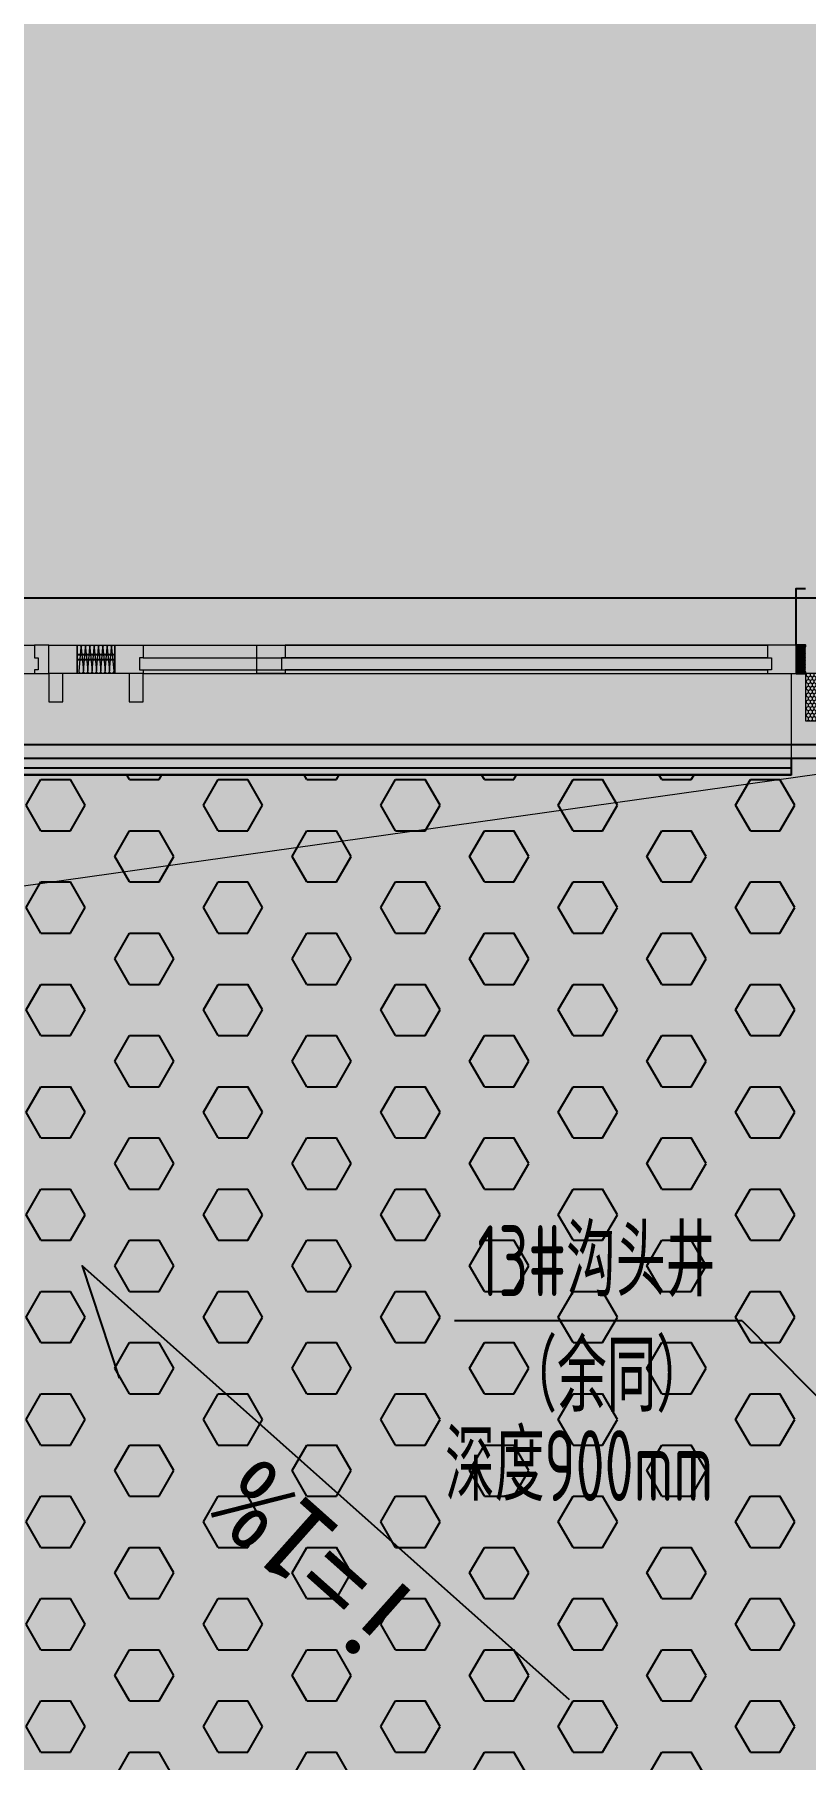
# Model space of a CAD drawing. Header units: inches. Extents: x 143994 to 247866, y 243815 to 272761.
# Drawn here: x 235508 to 237138, y 247549 to 251198 of the extents above; entities that cross this region are included whole.
import ezdxf
from ezdxf.enums import TextEntityAlignment as Align

# ---------------------------------------------------------------- set-up
doc = ezdxf.new("R2010")
doc.units = ezdxf.units.IN
doc.header["$LTSCALE"] = 1000
doc.header["$MEASUREMENT"] = 0
doc.layers.get('DEFPOINTS').update_dxf_attribs({"color": 62})
for name, color, linetype in [('0-dim', 90, 'Continuous'), ('0-fm', 30, 'Continuous'), ('0-hat', 251, 'Continuous'), ('0-word', 131, 'Continuous'), ('0-建筑1F', 127, 'Continuous'), ('0-建筑2F', 127, 'Continuous'), ('00雨水标注', 3, 'Continuous'), ('1 ALU 铝、玻璃轮廓', 90, 'Continuous'), ('A-S-face(建筑粉刷线)', 136, 'Continuous'), ('A-Wall-Patn', 255, 'Continuous'), ('PUB_HATCH', 8, 'Continuous'), ('型材层', 2, 'Continuous')]:
    doc.layers.add(name, color=color, linetype=linetype)
for name, color, linetype, lineweight in [('A-Flr-LVTRY', 8, 'Continuous', 9), ('A-M-Stone', 11, 'Continuous', 15), ('MQ-HZ幕墙绘制', 6, 'Continuous', 13)]:
    doc.layers.add(name, color=color, linetype=linetype, lineweight=lineweight)
doc.styles.add('ECADI', font='hzs.shx', dxfattribs={"width": 0.7, "bigfont": 'hztxt.shx'})
doc.styles.add('HS2', font='')
doc.styles.get('HS2').set_extended_font_data('SimHei')

# ---------------------------------------------------------------- blocks, each defined once
blk = doc.blocks.new('SLOP MARK')
at = {"layer": '0-dim', "color": 4}
blk.add_lwpolyline([(-13.8, 0), (13.8, 0), (9.47, 2.5)], dxfattribs=at)
at = {"layer": '0-word', "style": 'HS2', "flags": 4}
blk.add_attdef('i=1%', text='', height=3.5, dxfattribs=at).set_placement((-1.897, 1), align=Align.CENTER)
blk = doc.blocks.new('A$C0DD370A0')
at = {"layer": '0-fm'}
ref = blk.add_blockref('SLOP MARK', (-10944.4, 1738.1), dxfattribs=dict(at, xscale=50.0000000000001, yscale=50.0000000000001, zscale=50.0000000000001, rotation=138.296017164973))
ref.add_attrib('i=1%', 'i=1%', dxfattribs={"layer": '0-word', "height": 175, "rotation": 138.296, "style": 'HS2'}).set_placement((-10906.8, 1637.6), align=Align.CENTER)
blk = doc.blocks.new('A$C3A954F53')
at = {"layer": '0-hat'}
h = blk.add_hatch(dxfattribs=at)
h.set_pattern_fill('HEX', color=256, scale=500)
h.set_pattern_definition([(0, (36396.67, 147322.27), (0, 108.253175), [62.5, -125]), (120, (36396.67, 147322.27), (-93.75, -54.12659), [62.5, -125]), (60, (36459.17, 147322.27), (-93.75, 54.12659), [62.5, -125])])
h.paths.add_polyline_path([(3259.6, 0.1), (2859.5, 0.1), (2859.5, -34.5), (619.5, -34.5), (619.5, 0.5), (0, 0), (0, -2609.5), (3259.5, -2609.5)])
at = {"layer": 'DEFPOINTS'}
blk.add_lwpolyline([(3259.6, 0.1), (2859.5, 0.1), (2859.5, -34.5), (619.5, -34.5), (619.5, 0.5), (0, 0), (0, -2609.5), (3259.5, -2609.5)], close=True, dxfattribs=at)
blk = doc.blocks.new('144')
at = {"layer": 'MQ-HZ幕墙绘制'}
h = blk.add_hatch(dxfattribs=at)
h.set_pattern_fill('HEX', color=127, style=0)
h.set_pattern_definition([(360, (652411.5287, -389129.3269), (4e-16, 1.649778), [0.9525, -1.905]), (120, (652411.5287, -389129.3269), (-1.4287497, -0.824889), [0.9525, -1.905]), (60, (652412.4812, -389129.3269), (-1.4287497, 0.824889), [0.9525, -1.905])])
h.paths.add_polyline_path([(652586.9, -390307.3), (652586.9, -390253.3), (652569.9, -390253.3), (652569.9, -390307.3)])
h = blk.add_hatch(dxfattribs=at)
h.set_pattern_fill('HONEY', color=127, scale=3, angle=90)
h.set_pattern_definition([(90, (271715.537, -387774.7383), (-4.124445, 7.14375), [4.7625, -9.525]), (210, (271715.537, -387774.7383), (-4.12444648, -7.143749147), [4.7625, -9.525]), (150, (271715.537, -387774.7383), (-8.24889148, 8.53e-07), [-9.525, 4.7625])])
h.paths.add_polyline_path([(652586.9, -390310.3), (652586.9, -390410.3), (652636.9, -390410.3), (652636.9, -390310.3)])
at = {"layer": 'A-M-Stone', "color": 127}
for p, q in [((652556.9, -390310.3), (652556.9, -390490.3)), ((652556.9, -390490.3), (652586.9, -390490.3))]:
    blk.add_line(p, q, dxfattribs=at)
at = {"layer": 'A-S-face(建筑粉刷线)', "color": 127}
blk.add_lwpolyline([(652566.9, -390250.3), (652566.9, -390130.3), (652586.9, -390130.3)], dxfattribs=at)
at = {"layer": 'MQ-HZ幕墙绘制', "color": 127}
for p, q in [((651426.9, -390250.3), (651486.9, -390250.3)), ((651426.9, -390310.3), (651426.9, -390250.3)), ((652506.9, -390250.3), (651486.9, -390250.3)), ((651486.9, -390250.3), (651486.9, -390277.3)), ((652566.9, -390250.3), (652506.9, -390250.3)), ((652506.9, -390250.3), (652506.9, -390277.3)), ((652566.9, -390310.3), (652566.9, -390250.3)), ((651486.9, -390277.3), (651478.9, -390277.3)), ((651478.9, -390277.3), (651478.9, -390302.3)), ((652506.9, -390277.3), (651486.9, -390277.3)), ((652506.9, -390277.3), (652514.9, -390277.3)), ((652514.9, -390277.3), (652514.9, -390302.3)), ((651486.9, -390310.3), (651426.9, -390310.3)), ((651478.9, -390302.3), (651486.9, -390302.3)), ((652506.9, -390302.3), (651486.9, -390302.3)), ((651486.9, -390302.3), (651486.9, -390310.3)), ((651486.9, -390310.3), (652506.9, -390310.3)), ((652514.9, -390302.3), (652506.9, -390302.3)), ((652506.9, -390302.3), (652506.9, -390310.3)), ((652506.9, -390310.3), (652566.9, -390310.3))]:
    blk.add_line(p, q, dxfattribs=at)
at = {"layer": 'MQ-HZ幕墙绘制', "color": 127, "lineweight": -3}
blk.add_lwpolyline([(652566.9, -390250.3), (652566.9, -390310.3), (652583.9, -390310.3), (652583.9, -390310.3), (652586.9, -390310.3), (652586.9, -390307.3), (652569.9, -390307.3), (652569.9, -390253.3), (652586.9, -390253.3), (652586.9, -390250.3), (652583.9, -390250.3), (652583.9, -390250.3), (652566.9, -390250.3, 0.000051)], format="xyb", dxfattribs=at)
at = {"layer": 'MQ-HZ幕墙绘制', "color": 127}
blk.add_lwpolyline([(652586.9, -390310.3), (652586.9, -390410.3), (652636.9, -390410.3), (652636.9, -390310.3)], close=True, dxfattribs=at)
at = {"layer": 'PUB_HATCH', "color": 127}
for p, q in [((652556.9, -390490.3), (652556.9, -390525.3)), ((652556.9, -390525.3), (650316.9, -390525.3))]:
    blk.add_line(p, q, dxfattribs=at)
blk = doc.blocks.new('1442323')
at = {"layer": 'MQ-HZ幕墙绘制'}
h = blk.add_hatch(dxfattribs=at)
h.set_pattern_fill('HEX', color=127, style=0)
h.set_pattern_definition([(1e-14, (694461.5287, -389218.3565), (-4e-16, 1.649778), [0.9525, -1.905]), (120, (694461.5287, -389218.3565), (-1.4287497, -0.824889), [0.9525, -1.905]), (60, (694462.4812, -389218.3565), (-1.4287497, 0.824889), [0.9525, -1.905])])
h.paths.add_polyline_path([(694636.9, -390396.3), (694636.9, -390342.3), (694619.9, -390342.3), (694619.9, -390396.3)])
at = {"layer": '1 ALU 铝、玻璃轮廓', "color": 127}
blk.add_line((693096.9, -390359.3), (693176.9, -390359.3), dxfattribs=at)
at = {"layer": 'A-Flr-LVTRY', "color": 127}
blk.add_line((691954.2, -390992.9), (694896.9, -390579.3), dxfattribs=at)
at = {"layer": 'A-M-Stone', "color": 127}
for p, q in [((694606.9, -390399.3), (694606.9, -390579.3)), ((694606.9, -390579.3), (694636.9, -390579.3))]:
    blk.add_line(p, q, dxfattribs=at)
at = {"layer": 'A-S-face(建筑粉刷线)', "color": 127}
blk.add_lwpolyline([(694616.9, -390339.3), (694616.9, -390219.3), (694636.9, -390219.3)], dxfattribs=at)
at = {"layer": 'MQ-HZ幕墙绘制', "color": 127}
for p, q in [((692446.9, -390339.3), (693006.9, -390339.3)), ((693036.9, -390339.3), (693006.9, -390339.3)), ((693006.9, -390339.3), (693006.9, -390366.3)), ((693006.9, -390366.3), (693014.9, -390366.3)), ((693014.9, -390366.3), (693014.9, -390391.3)), ((693036.9, -390339.3), (693096.9, -390339.3)), ((693036.9, -390399.3), (693036.9, -390339.3)), ((693036.9, -390399.3), (693036.9, -390339.3)), ((693096.9, -390339.3), (693096.9, -390399.3)), ((693096.9, -390339.3), (693176.9, -390339.3)), ((693096.9, -390399.3), (693096.9, -390339.3)), ((693176.9, -390339.3), (693236.9, -390339.3)), ((693176.9, -390399.3), (693176.9, -390339.3)), ((693176.9, -390339.3), (693176.9, -390399.3)), ((693236.9, -390366.3), (693228.9, -390366.3)), ((693228.9, -390366.3), (693228.9, -390391.3)), ((693236.9, -390339.3), (694556.9, -390339.3)), ((693236.9, -390339.3), (693236.9, -390366.3)), ((693236.9, -390366.3), (694556.9, -390366.3)), ((694616.9, -390339.3), (694556.9, -390339.3)), ((694556.9, -390339.3), (694556.9, -390366.3)), ((694556.9, -390366.3), (694564.9, -390366.3)), ((694564.9, -390366.3), (694564.9, -390391.3)), ((694616.9, -390399.3), (694616.9, -390339.3)), ((692446.9, -390399.3), (693006.9, -390399.3)), ((693014.9, -390391.3), (693006.9, -390391.3)), ((693006.9, -390391.3), (693006.9, -390399.3)), ((693006.9, -390399.3), (693036.9, -390399.3)), ((693096.9, -390399.3), (693036.9, -390399.3)), ((693036.9, -390399.3), (693036.9, -390459.3)), ((693066.9, -390459.3), (693066.9, -390399.3)), ((693176.9, -390399.3), (693096.9, -390399.3)), ((693236.9, -390399.3), (693176.9, -390399.3)), ((693206.9, -390399.3), (693206.9, -390459.3)), ((693228.9, -390391.3), (693236.9, -390391.3)), ((693236.9, -390391.3), (694556.9, -390391.3)), ((693236.9, -390391.3), (693236.9, -390399.3)), ((693236.9, -390399.3), (694556.9, -390399.3)), ((693236.9, -390459.3), (693236.9, -390399.3)), ((694564.9, -390391.3), (694556.9, -390391.3)), ((694556.9, -390391.3), (694556.9, -390399.3)), ((694556.9, -390399.3), (694616.9, -390399.3)), ((693036.9, -390459.3), (693066.9, -390459.3)), ((693206.9, -390459.3), (693236.9, -390459.3))]:
    blk.add_line(p, q, dxfattribs=at)
at = {"layer": 'MQ-HZ幕墙绘制', "color": 127, "extrusion": (-2.24964e-32, -1.22465e-16, -1)}
for p, q in [((693101.1, -390394.2), (693105.6, -390344.4)), ((693105.7, -390344.4), (693110.2, -390394.2)), ((693110.3, -390394.2), (693114.8, -390344.4)), ((693114.9, -390344.4), (693119.4, -390394.2)), ((693119.4, -390394.2), (693124, -390344.4)), ((693124, -390344.4), (693128.5, -390394.2)), ((693128.6, -390394.2), (693133.1, -390344.4)), ((693133.2, -390344.4), (693137.7, -390394.2)), ((693137.8, -390394.2), (693142.3, -390344.4)), ((693142.4, -390344.4), (693146.9, -390394.2)), ((693146.9, -390394.2), (693151.4, -390344.4)), ((693151.5, -390344.4), (693156, -390394.2)), ((693156.1, -390394.2), (693160.6, -390344.4)), ((693160.7, -390344.4), (693165.2, -390394.2)), ((693165.3, -390394.2), (693169.8, -390344.4)), ((693169.8, -390344.4), (693174.4, -390394.2))]:
    blk.add_line(p, q, dxfattribs=at)
at = {"layer": 'MQ-HZ幕墙绘制', "color": 127, "lineweight": -3}
blk.add_lwpolyline([(694616.9, -390339.3), (694616.9, -390399.3), (694633.9, -390399.3), (694633.9, -390399.3), (694636.9, -390399.3), (694636.9, -390396.3), (694619.9, -390396.3), (694619.9, -390342.3), (694636.9, -390342.3), (694636.9, -390339.3), (694633.9, -390339.3), (694633.9, -390339.3), (694616.9, -390339.3, 0.000051)], format="xyb", dxfattribs=at)
at = {"layer": 'MQ-HZ幕墙绘制', "color": 127, "extrusion": (-2.24964e-32, -1.22465e-16, -1)}
for centre, start, end in [((-693101, -390343.8), 24.6453, 90.5101), ((-693101.1, -390343.8), 89.49, 186.7282), ((-693110.2, -390343.8), 353.2719, 90.5101), ((-693110.3, -390343.8), 89.49, 186.7282), ((-693119.4, -390343.8), 353.2719, 90.5101), ((-693119.5, -390343.8), 89.49, 186.7282), ((-693128.5, -390343.8), 353.2719, 90.5101), ((-693128.6, -390343.8), 89.49, 186.7282), ((-693137.7, -390343.8), 353.2719, 90.5101), ((-693137.8, -390343.8), 89.49, 186.7282), ((-693146.9, -390343.8), 353.2719, 90.5101), ((-693146.9, -390343.8), 89.49, 186.7282), ((-693156, -390343.8), 353.2719, 90.5101), ((-693156.1, -390343.8), 89.49, 186.7282), ((-693165.2, -390343.8), 353.2719, 90.5101), ((-693165.3, -390343.8), 89.49, 186.7282), ((-693174.3, -390343.8), 353.2719, 89.4899), ((-693105.6, -390394.8), 269.4898, 6.728), ((-693105.7, -390394.8), 173.272, 270.5102), ((-693114.8, -390394.8), 269.4898, 6.728), ((-693114.9, -390394.8), 173.272, 270.5102), ((-693124, -390394.8), 269.4898, 6.728), ((-693124, -390394.8), 173.272, 270.5102), ((-693133.1, -390394.8), 269.4898, 6.728), ((-693133.2, -390394.8), 173.272, 270.5102), ((-693142.3, -390394.8), 269.4898, 6.728), ((-693142.4, -390394.8), 173.272, 270.5102), ((-693151.4, -390394.8), 269.4898, 6.728), ((-693151.5, -390394.8), 173.272, 270.5102), ((-693160.6, -390394.8), 269.4898, 6.728), ((-693160.7, -390394.8), 173.272, 270.5102), ((-693169.8, -390394.8), 269.4898, 6.728), ((-693169.8, -390394.8), 173.272, 270.5102)]:
    blk.add_arc(centre, 4.54, start, end, dxfattribs=at)
at = {"layer": 'PUB_HATCH', "color": 127}
for p, q in [((694606.9, -390579.3), (694606.9, -390599.3)), ((694606.9, -390599.3), (692366.9, -390599.3))]:
    blk.add_line(p, q, dxfattribs=at)
at = {"layer": '型材层', "color": 127}
blk.add_line((693176.9, -390370.3), (693096.9, -390370.3), dxfattribs=at)

msp = doc.modelspace()

# ---------------------------------------------------------------- hatches: boundary and pattern name
at = {"layer": 'DEFPOINTS'}
h = msp.add_hatch(dxfattribs=at)
h.set_pattern_fill('ANSI31', color=250)
h.set_pattern_definition([(45, (0, 0), (-1.122532015, 1.122532015), [])])
h.paths.add_polyline_path([(247866.03, 243814.78), (223286.02, 243814.78), (223286.02, 270814.78), (247866.03, 270814.78)])

# ---------------------------------------------------------------- linework, layer by layer
at = {"layer": '00雨水标注'}
for q in [(236396.02, 248477.2), (237347.96, 248129.21)]:
    msp.add_line((237004.02, 248477.2), q, dxfattribs=at)
at = {"layer": 'A-Wall-Patn'}
for p, q in [((233908.2, 250006.1), (241368.2, 250006.1)), ((234218.2, 249696.1), (241058.2, 249696.1))]:
    msp.add_line(p, q, dxfattribs=at)
at = {"layer": 'A-Wall-Patn', "color": 11}
msp.add_lwpolyline([(237508.2, 249666.1), (234248.2, 249666.1), (234248.2, 248896.1)], dxfattribs=at)

# ---------------------------------------------------------------- block references
at = {"layer": '0-建筑1F'}
msp.add_blockref('144', (-415448.72, 640156.38), dxfattribs=at)
at = {"layer": '0-建筑2F'}
msp.add_blockref('1442323', (-457498.72, 640245.41), dxfattribs=at)
at = {"layer": 'DEFPOINTS'}
for name, p in [('A$C0DD370A0', (247068.19, 246396.11)), ('A$C3A954F53', (234248.2, 249666.1))]:
    msp.add_blockref(name, p, dxfattribs=at)

# ---------------------------------------------------------------- texts
at = {"layer": '00雨水标注', "style": 'ECADI', "width": 0.7}
for s, p in [('13#沟头井', (236444.39, 248528.92)), ('（余同）', (236507.85, 248285.11)), ('深度900mm', (236376.29, 248095.75))]:
    msp.add_text(s, height=150, dxfattribs=at).set_placement(p)

doc.saveas('drawing.dxf')
